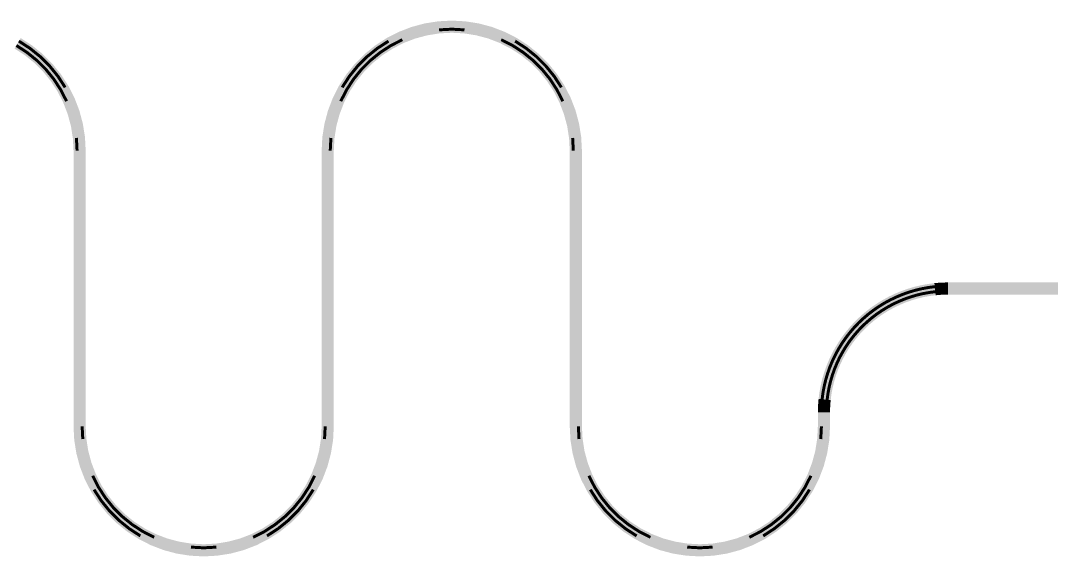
# Model space of a CAD drawing. Extents: x -200 to 7200, y -200 to 2100.
# Drawn here: x 5131.3 to 5380.5, y 885.2 to 1014.8 of the extents above; entities that cross this region are included whole.
import ezdxf

# ---------------------------------------------------------------- set-up
doc = ezdxf.new("R2010")
doc.units = 0
doc.layers.add('GAP', color=1, linetype='continuous')
doc.layers.add('PIN', color=3, linetype='continuous')

# ---------------------------------------------------------------- blocks, each defined once
blk = doc.blocks.new('R2C1BGAP')
for points in [[(5232.24, 1014.65), (5232.24, 1014.65), (5228.99, 1014.14)], [(5232.55, 1011.73), (5232.24, 1014.65), (5229.6, 1011.26), (5228.99, 1014.14)], [(5235.53, 1014.83), (5235.53, 1014.83), (5232.24, 1014.65)], [(5235.53, 1011.89), (5235.53, 1014.83), (5232.55, 1011.73), (5232.24, 1014.65)], [(5238.82, 1014.65), (5238.82, 1014.65), (5235.53, 1014.83)], [(5238.51, 1011.73), (5238.82, 1014.65), (5235.53, 1011.89), (5235.53, 1014.83)], [(5241.46, 1011.26), (5242.07, 1014.14), (5238.51, 1011.73), (5238.82, 1014.65)], [(5242.07, 1014.14), (5242.07, 1014.14), (5238.82, 1014.65)], [(5222.73, 1012.1), (5222.73, 1012.1), (5219.8, 1010.61)], [(5223.93, 1009.42), (5222.73, 1012.1), (5221.27, 1008.06), (5219.8, 1010.61)], [(5225.81, 1013.29), (5225.81, 1013.29), (5222.73, 1012.1)], [(5226.71, 1010.49), (5225.81, 1013.29), (5223.93, 1009.42), (5222.73, 1012.1)], [(5228.99, 1014.14), (5228.99, 1014.14), (5225.81, 1013.29)], [(5229.6, 1011.26), (5228.99, 1014.14), (5226.71, 1010.49), (5225.81, 1013.29)], [(5244.35, 1010.49), (5245.25, 1013.29), (5241.46, 1011.26), (5242.07, 1014.14)], [(5245.25, 1013.29), (5245.25, 1013.29), (5242.07, 1014.14)], [(5247.13, 1009.42), (5248.33, 1012.1), (5244.35, 1010.49), (5245.25, 1013.29)], [(5248.33, 1012.1), (5248.33, 1012.1), (5245.25, 1013.29)], [(5249.8, 1008.06), (5251.27, 1010.61), (5247.13, 1009.42), (5248.33, 1012.1)], [(5251.27, 1010.61), (5251.27, 1010.61), (5248.33, 1012.1)], [(5132.3, 1006.44), (5134.03, 1008.82), (5129.8, 1008.06), (5131.27, 1010.61)], [(5134.03, 1008.82), (5134.03, 1008.82), (5131.27, 1010.61)], [(5219.8, 1010.61), (5219.8, 1010.61), (5217.03, 1008.82)], [(5221.27, 1008.06), (5219.8, 1010.61), (5218.76, 1006.44), (5217.03, 1008.82)], [(5226.71, 1010.49), (5226.71, 1010.49), (5223.93, 1009.42)], [(5229.6, 1011.26), (5229.6, 1011.26), (5226.71, 1010.49)], [(5232.55, 1011.73), (5232.55, 1011.73), (5229.6, 1011.26)], [(5235.53, 1011.89), (5235.53, 1011.89), (5232.55, 1011.73)], [(5238.51, 1011.73), (5238.51, 1011.73), (5235.53, 1011.89)], [(5241.46, 1011.26), (5241.46, 1011.26), (5238.51, 1011.73)], [(5244.35, 1010.49), (5244.35, 1010.49), (5241.46, 1011.26)], [(5247.13, 1009.42), (5247.13, 1009.42), (5244.35, 1010.49)], [(5252.3, 1006.44), (5254.03, 1008.82), (5249.8, 1008.06), (5251.27, 1010.61)], [(5254.03, 1008.82), (5254.03, 1008.82), (5251.27, 1010.61)], [(5132.3, 1006.44), (5132.3, 1006.44), (5129.8, 1008.06)], [(5134.62, 1004.56), (5136.59, 1006.74), (5132.3, 1006.44), (5134.03, 1008.82)], [(5136.59, 1006.74), (5136.59, 1006.74), (5134.03, 1008.82)], [(5217.03, 1008.82), (5217.03, 1008.82), (5214.47, 1006.74)], [(5218.76, 1006.44), (5217.03, 1008.82), (5216.44, 1004.56), (5214.47, 1006.74)], [(5221.27, 1008.06), (5221.27, 1008.06), (5218.76, 1006.44)], [(5223.93, 1009.42), (5223.93, 1009.42), (5221.27, 1008.06)], [(5249.8, 1008.06), (5249.8, 1008.06), (5247.13, 1009.42)], [(5252.3, 1006.44), (5252.3, 1006.44), (5249.8, 1008.06)], [(5254.62, 1004.56), (5256.59, 1006.74), (5252.3, 1006.44), (5254.03, 1008.82)], [(5256.59, 1006.74), (5256.59, 1006.74), (5254.03, 1008.82)], [(5134.62, 1004.56), (5134.62, 1004.56), (5132.3, 1006.44)], [(5136.73, 1002.45), (5138.92, 1004.41), (5134.62, 1004.56), (5136.59, 1006.74)], [(5136.73, 1002.45), (5136.73, 1002.45), (5134.62, 1004.56)], [(5138.92, 1004.41), (5138.92, 1004.41), (5136.59, 1006.74)], [(5214.47, 1006.74), (5214.47, 1006.74), (5212.14, 1004.41)], [(5216.44, 1004.56), (5214.47, 1006.74), (5214.33, 1002.45), (5212.14, 1004.41)], [(5216.44, 1004.56), (5216.44, 1004.56), (5214.33, 1002.45)], [(5218.76, 1006.44), (5218.76, 1006.44), (5216.44, 1004.56)], [(5254.62, 1004.56), (5254.62, 1004.56), (5252.3, 1006.44)], [(5256.73, 1002.45), (5258.92, 1004.41), (5254.62, 1004.56), (5256.59, 1006.74)], [(5256.73, 1002.45), (5256.73, 1002.45), (5254.62, 1004.56)], [(5258.92, 1004.41), (5258.92, 1004.41), (5256.59, 1006.74)], [(5138.61, 1000.12), (5140.99, 1001.85), (5136.73, 1002.45), (5138.92, 1004.41)], [(5138.61, 1000.12), (5138.61, 1000.12), (5136.73, 1002.45)], [(5140.99, 1001.85), (5140.99, 1001.85), (5138.92, 1004.41)], [(5212.14, 1004.41), (5212.14, 1004.41), (5210.07, 1001.85)], [(5214.33, 1002.45), (5212.14, 1004.41), (5212.45, 1000.12), (5210.07, 1001.85)], [(5214.33, 1002.45), (5214.33, 1002.45), (5212.45, 1000.12)], [(5258.61, 1000.12), (5260.99, 1001.85), (5256.73, 1002.45), (5258.92, 1004.41)], [(5258.61, 1000.12), (5258.61, 1000.12), (5256.73, 1002.45)], [(5260.99, 1001.85), (5260.99, 1001.85), (5258.92, 1004.41)], [(5140.24, 997.62), (5142.78, 999.09), (5138.61, 1000.12), (5140.99, 1001.85)], [(5140.24, 997.62), (5140.24, 997.62), (5138.61, 1000.12)], [(5142.78, 999.09), (5142.78, 999.09), (5140.99, 1001.85)], [(5210.07, 1001.85), (5210.07, 1001.85), (5208.28, 999.09)], [(5212.45, 1000.12), (5210.07, 1001.85), (5210.82, 997.62), (5208.28, 999.09)], [(5212.45, 1000.12), (5212.45, 1000.12), (5210.82, 997.62)], [(5260.24, 997.62), (5262.78, 999.09), (5258.61, 1000.12), (5260.99, 1001.85)], [(5260.24, 997.62), (5260.24, 997.62), (5258.61, 1000.12)], [(5262.78, 999.09), (5262.78, 999.09), (5260.99, 1001.85)], [(5141.59, 994.96), (5144.28, 996.16), (5140.24, 997.62), (5142.78, 999.09)], [(5141.59, 994.96), (5141.59, 994.96), (5140.24, 997.62)], [(5144.28, 996.16), (5144.28, 996.16), (5142.78, 999.09)], [(5208.28, 999.09), (5208.28, 999.09), (5206.78, 996.16)], [(5210.82, 997.62), (5208.28, 999.09), (5209.47, 994.96), (5206.78, 996.16)], [(5210.82, 997.62), (5210.82, 997.62), (5209.47, 994.96)], [(5261.59, 994.96), (5264.28, 996.16), (5260.24, 997.62), (5262.78, 999.09)], [(5261.59, 994.96), (5261.59, 994.96), (5260.24, 997.62)], [(5264.28, 996.16), (5264.28, 996.16), (5262.78, 999.09)], [(5142.66, 992.17), (5145.46, 993.08), (5141.59, 994.96), (5144.28, 996.16)], [(5142.66, 992.17), (5142.66, 992.17), (5141.59, 994.96)], [(5145.46, 993.08), (5145.46, 993.08), (5144.28, 996.16)], [(5206.78, 996.16), (5206.78, 996.16), (5205.6, 993.08)], [(5209.47, 994.96), (5206.78, 996.16), (5208.4, 992.17), (5205.6, 993.08)], [(5209.47, 994.96), (5209.47, 994.96), (5208.4, 992.17)], [(5262.66, 992.17), (5265.46, 993.08), (5261.59, 994.96), (5264.28, 996.16)], [(5262.66, 992.17), (5262.66, 992.17), (5261.59, 994.96)], [(5265.46, 993.08), (5265.46, 993.08), (5264.28, 996.16)], [(5143.44, 989.29), (5146.31, 989.9), (5142.66, 992.17), (5145.46, 993.08)], [(5143.44, 989.29), (5143.44, 989.29), (5142.66, 992.17)], [(5146.31, 989.9), (5146.31, 989.9), (5145.46, 993.08)], [(5205.6, 993.08), (5205.6, 993.08), (5204.75, 989.9)], [(5208.4, 992.17), (5205.6, 993.08), (5207.62, 989.29), (5204.75, 989.9)], [(5208.4, 992.17), (5208.4, 992.17), (5207.62, 989.29)], [(5263.44, 989.29), (5266.31, 989.9), (5262.66, 992.17), (5265.46, 993.08)], [(5263.44, 989.29), (5263.44, 989.29), (5262.66, 992.17)], [(5266.31, 989.9), (5266.31, 989.9), (5265.46, 993.08)], [(5143.9, 986.34), (5146.83, 986.64), (5143.44, 989.29), (5146.31, 989.9)], [(5146.83, 986.64), (5146.83, 986.64), (5146.31, 989.9)], [(5204.75, 989.9), (5204.75, 989.9), (5204.23, 986.64)], [(5207.62, 989.29), (5204.75, 989.9), (5207.16, 986.34), (5204.23, 986.64)], [(5263.9, 986.34), (5266.83, 986.64), (5263.44, 989.29), (5266.31, 989.9)], [(5266.83, 986.64), (5266.83, 986.64), (5266.31, 989.9)], [(5143.9, 986.34), (5143.9, 986.34), (5143.44, 989.29)], [(5207.62, 989.29), (5207.62, 989.29), (5207.16, 986.34)], [(5263.9, 986.34), (5263.9, 986.34), (5263.44, 989.29)], [(5144.06, 983.36), (5147, 983.36), (5143.9, 986.34), (5146.83, 986.64)], [(5144.06, 983.36), (5144.06, 983.36), (5143.9, 986.34)], [(5147, 983.36), (5147, 983.36), (5146.83, 986.64)], [(5204.23, 986.64), (5204.23, 986.64), (5204.06, 983.36)], [(5207.16, 986.34), (5204.23, 986.64), (5207, 983.36), (5204.06, 983.36)], [(5207.16, 986.34), (5207.16, 986.34), (5207, 983.36)], [(5264.06, 983.36), (5267, 983.36), (5263.9, 986.34), (5266.83, 986.64)], [(5264.06, 983.36), (5264.06, 983.36), (5263.9, 986.34)], [(5267, 983.36), (5267, 983.36), (5266.83, 986.64)], [(5147, 916.64), (5147, 983.36), (5144.06, 916.64), (5144.06, 983.36)], [(5204.06, 983.36), (5204.06, 916.64), (5207, 983.36), (5207, 916.64)], [(5267, 916.64), (5267, 983.36), (5264.06, 916.64), (5264.06, 983.36)], [(5345.81, 949.93), (5345.81, 949.93), (5344.25, 949.38)], [(5346.71, 947.13), (5345.81, 949.93), (5345.31, 946.64), (5344.25, 949.38)], [(5347.38, 950.4), (5347.38, 950.4), (5345.81, 949.93)], [(5348.15, 947.56), (5347.38, 950.4), (5346.71, 947.13), (5345.81, 949.93)], [(5348.99, 950.78), (5348.99, 950.78), (5347.38, 950.4)], [(5349.6, 947.91), (5348.99, 950.78), (5348.15, 947.56), (5347.38, 950.4)], [(5350.61, 951.08), (5350.61, 951.08), (5348.99, 950.78)], [(5351.07, 948.18), (5350.61, 951.08), (5349.6, 947.91), (5348.99, 950.78)], [(5352.24, 951.3), (5352.24, 951.3), (5350.61, 951.08)], [(5352.55, 948.37), (5352.24, 951.3), (5351.07, 948.18), (5350.61, 951.08)], [(5353.88, 951.43), (5353.88, 951.43), (5352.24, 951.3)], [(5354.04, 948.49), (5353.88, 951.43), (5352.55, 948.37), (5352.24, 951.3)], [(5355.53, 951.47), (5355.53, 951.47), (5353.88, 951.43)], [(5355.53, 948.53), (5355.53, 951.47), (5354.04, 948.49), (5353.88, 951.43)], [(5405.53, 951.47), (5355.53, 951.47), (5405.53, 948.53), (5355.53, 948.53)], [(5339.8, 947.25), (5339.8, 947.25), (5338.39, 946.39)], [(5341.27, 944.71), (5339.8, 947.25), (5339.99, 943.93), (5338.39, 946.39)], [(5341.24, 948.04), (5341.24, 948.04), (5339.8, 947.25)], [(5342.58, 945.42), (5341.24, 948.04), (5341.27, 944.71), (5339.8, 947.25)], [(5342.73, 948.75), (5342.73, 948.75), (5341.24, 948.04)], [(5343.93, 946.06), (5342.73, 948.75), (5342.58, 945.42), (5341.24, 948.04)], [(5344.25, 949.38), (5344.25, 949.38), (5342.73, 948.75)], [(5345.31, 946.64), (5344.25, 949.38), (5343.93, 946.06), (5342.73, 948.75)], [(5348.15, 947.56), (5348.15, 947.56), (5346.71, 947.13)], [(5349.6, 947.91), (5349.6, 947.91), (5348.15, 947.56)], [(5351.07, 948.18), (5351.07, 948.18), (5349.6, 947.91)], [(5352.55, 948.37), (5352.55, 948.37), (5351.07, 948.18)], [(5354.04, 948.49), (5354.04, 948.49), (5352.55, 948.37)], [(5355.53, 948.53), (5355.53, 948.53), (5354.04, 948.49)], [(5337.03, 945.46), (5337.03, 945.46), (5335.73, 944.46)], [(5338.76, 943.08), (5337.03, 945.46), (5337.58, 942.17), (5335.73, 944.46)], [(5338.39, 946.39), (5338.39, 946.39), (5337.03, 945.46)], [(5339.99, 943.93), (5338.39, 946.39), (5338.76, 943.08), (5337.03, 945.46)], [(5342.58, 945.42), (5342.58, 945.42), (5341.27, 944.71)], [(5343.93, 946.06), (5343.93, 946.06), (5342.58, 945.42)], [(5345.31, 946.64), (5345.31, 946.64), (5343.93, 946.06)], [(5346.71, 947.13), (5346.71, 947.13), (5345.31, 946.64)], [(5333.28, 942.25), (5333.28, 942.25), (5332.14, 941.06)], [(5335.36, 940.17), (5333.28, 942.25), (5334.33, 939.09), (5332.14, 941.06)], [(5334.47, 943.39), (5334.47, 943.39), (5333.28, 942.25)], [(5336.44, 941.2), (5334.47, 943.39), (5335.36, 940.17), (5333.28, 942.25)], [(5335.73, 944.46), (5335.73, 944.46), (5334.47, 943.39)], [(5337.58, 942.17), (5335.73, 944.46), (5336.44, 941.2), (5334.47, 943.39)], [(5338.76, 943.08), (5338.76, 943.08), (5337.58, 942.17)], [(5339.99, 943.93), (5339.99, 943.93), (5338.76, 943.08)], [(5341.27, 944.71), (5341.27, 944.71), (5339.99, 943.93)], [(5331.07, 939.8), (5331.07, 939.8), (5330.07, 938.5)], [(5333.36, 937.95), (5331.07, 939.8), (5332.45, 936.77), (5330.07, 938.5)], [(5332.14, 941.06), (5332.14, 941.06), (5331.07, 939.8)], [(5334.33, 939.09), (5332.14, 941.06), (5333.36, 937.95), (5331.07, 939.8)], [(5335.36, 940.17), (5335.36, 940.17), (5334.33, 939.09)], [(5336.44, 941.2), (5336.44, 941.2), (5335.36, 940.17)], [(5337.58, 942.17), (5337.58, 942.17), (5336.44, 941.2)], [(5330.07, 938.5), (5330.07, 938.5), (5329.14, 937.14)], [(5332.45, 936.77), (5330.07, 938.5), (5331.6, 935.54), (5329.14, 937.14)], [(5333.36, 937.95), (5333.36, 937.95), (5332.45, 936.77)], [(5334.33, 939.09), (5334.33, 939.09), (5333.36, 937.95)], [(5328.28, 935.74), (5328.28, 935.74), (5327.49, 934.29)], [(5330.82, 934.26), (5328.28, 935.74), (5330.11, 932.95), (5327.49, 934.29)], [(5329.14, 937.14), (5329.14, 937.14), (5328.28, 935.74)], [(5331.6, 935.54), (5329.14, 937.14), (5330.82, 934.26), (5328.28, 935.74)], [(5331.6, 935.54), (5331.6, 935.54), (5330.82, 934.26)], [(5332.45, 936.77), (5332.45, 936.77), (5331.6, 935.54)], [(5326.78, 932.8), (5326.78, 932.8), (5326.15, 931.28)], [(5329.47, 931.6), (5326.78, 932.8), (5328.89, 930.22), (5326.15, 931.28)], [(5327.49, 934.29), (5327.49, 934.29), (5326.78, 932.8)], [(5330.11, 932.95), (5327.49, 934.29), (5329.47, 931.6), (5326.78, 932.8)], [(5330.11, 932.95), (5330.11, 932.95), (5329.47, 931.6)], [(5330.82, 934.26), (5330.82, 934.26), (5330.11, 932.95)], [(5326.15, 931.28), (5326.15, 931.28), (5325.6, 929.72)], [(5328.89, 930.22), (5326.15, 931.28), (5328.4, 928.82), (5325.6, 929.72)], [(5328.89, 930.22), (5328.89, 930.22), (5328.4, 928.82)], [(5329.47, 931.6), (5329.47, 931.6), (5328.89, 930.22)], [(5325.13, 928.15), (5325.13, 928.15), (5324.75, 926.54)], [(5327.97, 927.38), (5325.13, 928.15), (5327.62, 925.93), (5324.75, 926.54)], [(5325.6, 929.72), (5325.6, 929.72), (5325.13, 928.15)], [(5328.4, 928.82), (5325.6, 929.72), (5327.97, 927.38), (5325.13, 928.15)], [(5327.97, 927.38), (5327.97, 927.38), (5327.62, 925.93)], [(5328.4, 928.82), (5328.4, 928.82), (5327.97, 927.38)], [(5324.45, 924.92), (5324.45, 924.92), (5324.23, 923.29)], [(5327.35, 924.46), (5324.45, 924.92), (5327.16, 922.98), (5324.23, 923.29)], [(5324.75, 926.54), (5324.75, 926.54), (5324.45, 924.92)], [(5327.62, 925.93), (5324.75, 926.54), (5327.35, 924.46), (5324.45, 924.92)], [(5327.62, 925.93), (5327.62, 925.93), (5327.35, 924.46)], [(5324.23, 923.29), (5324.23, 923.29), (5324.1, 921.65)], [(5327.16, 922.98), (5324.23, 923.29), (5327.04, 921.49), (5324.1, 921.65)], [(5327.16, 922.98), (5327.16, 922.98), (5327.04, 921.49)], [(5327.35, 924.46), (5327.35, 924.46), (5327.16, 922.98)], [(5324.1, 921.65), (5324.1, 921.65), (5324.06, 920)], [(5327.04, 921.49), (5324.1, 921.65), (5327, 920), (5324.06, 920)], [(5324.06, 920), (5324.06, 916.64), (5327, 920), (5327, 916.64)], [(5327.04, 921.49), (5327.04, 921.49), (5327, 920)], [(5144.23, 913.36), (5144.23, 913.36), (5144.06, 916.64)], [(5147.16, 913.66), (5144.23, 913.36), (5147, 916.64), (5144.06, 916.64)], [(5147.16, 913.66), (5147.16, 913.66), (5147, 916.64)], [(5204.06, 916.64), (5204.06, 916.64), (5203.9, 913.66)], [(5204.06, 916.64), (5207, 916.64), (5203.9, 913.66), (5206.83, 913.36)], [(5207, 916.64), (5207, 916.64), (5206.83, 913.36)], [(5264.23, 913.36), (5264.23, 913.36), (5264.06, 916.64)], [(5267.16, 913.66), (5264.23, 913.36), (5267, 916.64), (5264.06, 916.64)], [(5267.16, 913.66), (5267.16, 913.66), (5267, 916.64)], [(5324.06, 916.64), (5324.06, 916.64), (5323.9, 913.66)], [(5324.06, 916.64), (5327, 916.64), (5323.9, 913.66), (5326.83, 913.36)], [(5327, 916.64), (5327, 916.64), (5326.83, 913.36)], [(5147.62, 910.71), (5144.75, 910.1), (5147.16, 913.66), (5144.23, 913.36)], [(5144.75, 910.1), (5144.75, 910.1), (5144.23, 913.36)], [(5147.62, 910.71), (5147.62, 910.71), (5147.16, 913.66)], [(5203.9, 913.66), (5203.9, 913.66), (5203.44, 910.71)], [(5203.9, 913.66), (5206.83, 913.36), (5203.44, 910.71), (5206.31, 910.1)], [(5206.83, 913.36), (5206.83, 913.36), (5206.31, 910.1)], [(5267.62, 910.71), (5264.75, 910.1), (5267.16, 913.66), (5264.23, 913.36)], [(5264.75, 910.1), (5264.75, 910.1), (5264.23, 913.36)], [(5267.62, 910.71), (5267.62, 910.71), (5267.16, 913.66)], [(5323.9, 913.66), (5323.9, 913.66), (5323.44, 910.71)], [(5323.9, 913.66), (5326.83, 913.36), (5323.44, 910.71), (5326.31, 910.1)], [(5326.83, 913.36), (5326.83, 913.36), (5326.31, 910.1)], [(5148.4, 907.83), (5145.6, 906.92), (5147.62, 910.71), (5144.75, 910.1)], [(5145.6, 906.92), (5145.6, 906.92), (5144.75, 910.1)], [(5148.4, 907.83), (5148.4, 907.83), (5147.62, 910.71)], [(5203.44, 910.71), (5203.44, 910.71), (5202.66, 907.83)], [(5203.44, 910.71), (5206.31, 910.1), (5202.66, 907.83), (5205.46, 906.92)], [(5206.31, 910.1), (5206.31, 910.1), (5205.46, 906.92)], [(5268.4, 907.83), (5265.6, 906.92), (5267.62, 910.71), (5264.75, 910.1)], [(5265.6, 906.92), (5265.6, 906.92), (5264.75, 910.1)], [(5268.4, 907.83), (5268.4, 907.83), (5267.62, 910.71)], [(5323.44, 910.71), (5323.44, 910.71), (5322.66, 907.83)], [(5323.44, 910.71), (5326.31, 910.1), (5322.66, 907.83), (5325.46, 906.92)], [(5326.31, 910.1), (5326.31, 910.1), (5325.46, 906.92)], [(5149.47, 905.04), (5146.78, 903.84), (5148.4, 907.83), (5145.6, 906.92)], [(5149.47, 905.04), (5149.47, 905.04), (5148.4, 907.83)], [(5202.66, 907.83), (5202.66, 907.83), (5201.59, 905.04)], [(5202.66, 907.83), (5205.46, 906.92), (5201.59, 905.04), (5204.28, 903.84)], [(5269.47, 905.04), (5266.78, 903.84), (5268.4, 907.83), (5265.6, 906.92)], [(5269.47, 905.04), (5269.47, 905.04), (5268.4, 907.83)], [(5322.66, 907.83), (5322.66, 907.83), (5321.59, 905.04)], [(5322.66, 907.83), (5325.46, 906.92), (5321.59, 905.04), (5324.28, 903.84)], [(5146.78, 903.84), (5146.78, 903.84), (5145.6, 906.92)], [(5150.82, 902.38), (5148.28, 900.91), (5149.47, 905.04), (5146.78, 903.84)], [(5150.82, 902.38), (5150.82, 902.38), (5149.47, 905.04)], [(5201.59, 905.04), (5201.59, 905.04), (5200.24, 902.38)], [(5201.59, 905.04), (5204.28, 903.84), (5200.24, 902.38), (5202.78, 900.91)], [(5205.46, 906.92), (5205.46, 906.92), (5204.28, 903.84)], [(5266.78, 903.84), (5266.78, 903.84), (5265.6, 906.92)], [(5270.82, 902.38), (5268.28, 900.91), (5269.47, 905.04), (5266.78, 903.84)], [(5270.82, 902.38), (5270.82, 902.38), (5269.47, 905.04)], [(5321.59, 905.04), (5321.59, 905.04), (5320.24, 902.38)], [(5321.59, 905.04), (5324.28, 903.84), (5320.24, 902.38), (5322.78, 900.91)], [(5325.46, 906.92), (5325.46, 906.92), (5324.28, 903.84)], [(5148.28, 900.91), (5148.28, 900.91), (5146.78, 903.84)], [(5152.45, 899.88), (5150.07, 898.15), (5150.82, 902.38), (5148.28, 900.91)], [(5152.45, 899.88), (5152.45, 899.88), (5150.82, 902.38)], [(5200.24, 902.38), (5200.24, 902.38), (5198.61, 899.88)], [(5200.24, 902.38), (5202.78, 900.91), (5198.61, 899.88), (5200.99, 898.15)], [(5204.28, 903.84), (5204.28, 903.84), (5202.78, 900.91)], [(5268.28, 900.91), (5268.28, 900.91), (5266.78, 903.84)], [(5272.45, 899.88), (5270.07, 898.15), (5270.82, 902.38), (5268.28, 900.91)], [(5272.45, 899.88), (5272.45, 899.88), (5270.82, 902.38)], [(5320.24, 902.38), (5320.24, 902.38), (5318.61, 899.88)], [(5320.24, 902.38), (5322.78, 900.91), (5318.61, 899.88), (5320.99, 898.15)], [(5324.28, 903.84), (5324.28, 903.84), (5322.78, 900.91)], [(5150.07, 898.15), (5150.07, 898.15), (5148.28, 900.91)], [(5154.33, 897.55), (5152.14, 895.59), (5152.45, 899.88), (5150.07, 898.15)], [(5154.33, 897.55), (5154.33, 897.55), (5152.45, 899.88)], [(5198.61, 899.88), (5198.61, 899.88), (5196.73, 897.55)], [(5198.61, 899.88), (5200.99, 898.15), (5196.73, 897.55), (5198.92, 895.59)], [(5202.78, 900.91), (5202.78, 900.91), (5200.99, 898.15)], [(5270.07, 898.15), (5270.07, 898.15), (5268.28, 900.91)], [(5274.33, 897.55), (5272.14, 895.59), (5272.45, 899.88), (5270.07, 898.15)], [(5274.33, 897.55), (5274.33, 897.55), (5272.45, 899.88)], [(5318.61, 899.88), (5318.61, 899.88), (5316.73, 897.55)], [(5318.61, 899.88), (5320.99, 898.15), (5316.73, 897.55), (5318.92, 895.59)], [(5322.78, 900.91), (5322.78, 900.91), (5320.99, 898.15)], [(5152.14, 895.59), (5152.14, 895.59), (5150.07, 898.15)], [(5156.44, 895.44), (5154.47, 893.26), (5154.33, 897.55), (5152.14, 895.59)], [(5156.44, 895.44), (5156.44, 895.44), (5154.33, 897.55)], [(5196.73, 897.55), (5196.73, 897.55), (5194.62, 895.44)], [(5196.73, 897.55), (5198.92, 895.59), (5194.62, 895.44), (5196.59, 893.26)], [(5200.99, 898.15), (5200.99, 898.15), (5198.92, 895.59)], [(5272.14, 895.59), (5272.14, 895.59), (5270.07, 898.15)], [(5276.44, 895.44), (5274.47, 893.26), (5274.33, 897.55), (5272.14, 895.59)], [(5276.44, 895.44), (5276.44, 895.44), (5274.33, 897.55)], [(5316.73, 897.55), (5316.73, 897.55), (5314.62, 895.44)], [(5316.73, 897.55), (5318.92, 895.59), (5314.62, 895.44), (5316.59, 893.26)], [(5320.99, 898.15), (5320.99, 898.15), (5318.92, 895.59)], [(5154.47, 893.26), (5154.47, 893.26), (5152.14, 895.59)], [(5158.76, 893.56), (5157.03, 891.18), (5156.44, 895.44), (5154.47, 893.26)], [(5158.76, 893.56), (5158.76, 893.56), (5156.44, 895.44)], [(5194.62, 895.44), (5194.62, 895.44), (5192.3, 893.56)], [(5194.62, 895.44), (5196.59, 893.26), (5192.3, 893.56), (5194.03, 891.18)], [(5198.92, 895.59), (5198.92, 895.59), (5196.59, 893.26)], [(5274.47, 893.26), (5274.47, 893.26), (5272.14, 895.59)], [(5278.76, 893.56), (5277.03, 891.18), (5276.44, 895.44), (5274.47, 893.26)], [(5278.76, 893.56), (5278.76, 893.56), (5276.44, 895.44)], [(5314.62, 895.44), (5314.62, 895.44), (5312.3, 893.56)], [(5314.62, 895.44), (5316.59, 893.26), (5312.3, 893.56), (5314.03, 891.18)], [(5318.92, 895.59), (5318.92, 895.59), (5316.59, 893.26)], [(5157.03, 891.18), (5157.03, 891.18), (5154.47, 893.26)], [(5161.27, 891.94), (5159.8, 889.39), (5158.76, 893.56), (5157.03, 891.18)], [(5161.27, 891.94), (5161.27, 891.94), (5158.76, 893.56)], [(5192.3, 893.56), (5192.3, 893.56), (5189.8, 891.94)], [(5192.3, 893.56), (5194.03, 891.18), (5189.8, 891.94), (5191.27, 889.39)], [(5196.59, 893.26), (5196.59, 893.26), (5194.03, 891.18)], [(5277.03, 891.18), (5277.03, 891.18), (5274.47, 893.26)], [(5281.27, 891.94), (5279.8, 889.39), (5278.76, 893.56), (5277.03, 891.18)], [(5281.27, 891.94), (5281.27, 891.94), (5278.76, 893.56)], [(5312.3, 893.56), (5312.3, 893.56), (5309.8, 891.94)], [(5312.3, 893.56), (5314.03, 891.18), (5309.8, 891.94), (5311.27, 889.39)], [(5316.59, 893.26), (5316.59, 893.26), (5314.03, 891.18)], [(5159.8, 889.39), (5159.8, 889.39), (5157.03, 891.18)], [(5163.93, 890.58), (5162.73, 887.9), (5161.27, 891.94), (5159.8, 889.39)], [(5163.93, 890.58), (5163.93, 890.58), (5161.27, 891.94)], [(5166.71, 889.51), (5165.81, 886.71), (5163.93, 890.58), (5162.73, 887.9)], [(5166.71, 889.51), (5166.71, 889.51), (5163.93, 890.58)], [(5187.13, 890.58), (5187.13, 890.58), (5184.35, 889.51)], [(5187.13, 890.58), (5188.33, 887.9), (5184.35, 889.51), (5185.25, 886.71)], [(5189.8, 891.94), (5189.8, 891.94), (5187.13, 890.58)], [(5189.8, 891.94), (5191.27, 889.39), (5187.13, 890.58), (5188.33, 887.9)], [(5194.03, 891.18), (5194.03, 891.18), (5191.27, 889.39)], [(5279.8, 889.39), (5279.8, 889.39), (5277.03, 891.18)], [(5283.93, 890.58), (5282.73, 887.9), (5281.27, 891.94), (5279.8, 889.39)], [(5283.93, 890.58), (5283.93, 890.58), (5281.27, 891.94)], [(5286.71, 889.51), (5285.81, 886.71), (5283.93, 890.58), (5282.73, 887.9)], [(5286.71, 889.51), (5286.71, 889.51), (5283.93, 890.58)], [(5307.13, 890.58), (5307.13, 890.58), (5304.35, 889.51)], [(5307.13, 890.58), (5308.33, 887.9), (5304.35, 889.51), (5305.25, 886.71)], [(5309.8, 891.94), (5309.8, 891.94), (5307.13, 890.58)], [(5309.8, 891.94), (5311.27, 889.39), (5307.13, 890.58), (5308.33, 887.9)], [(5314.03, 891.18), (5314.03, 891.18), (5311.27, 889.39)], [(5162.73, 887.9), (5162.73, 887.9), (5159.8, 889.39)], [(5165.81, 886.71), (5165.81, 886.71), (5162.73, 887.9)], [(5169.6, 888.74), (5168.99, 885.86), (5166.71, 889.51), (5165.81, 886.71)], [(5169.6, 888.74), (5169.6, 888.74), (5166.71, 889.51)], [(5172.55, 888.27), (5172.24, 885.35), (5169.6, 888.74), (5168.99, 885.86)], [(5172.55, 888.27), (5172.55, 888.27), (5169.6, 888.74)], [(5175.53, 888.11), (5175.53, 885.17), (5172.55, 888.27), (5172.24, 885.35)], [(5175.53, 888.11), (5175.53, 888.11), (5172.55, 888.27)], [(5178.51, 888.27), (5178.51, 888.27), (5175.53, 888.11)], [(5178.51, 888.27), (5178.82, 885.35), (5175.53, 888.11), (5175.53, 885.17)], [(5181.46, 888.74), (5181.46, 888.74), (5178.51, 888.27)], [(5181.46, 888.74), (5182.07, 885.86), (5178.51, 888.27), (5178.82, 885.35)], [(5184.35, 889.51), (5184.35, 889.51), (5181.46, 888.74)], [(5184.35, 889.51), (5185.25, 886.71), (5181.46, 888.74), (5182.07, 885.86)], [(5188.33, 887.9), (5188.33, 887.9), (5185.25, 886.71)], [(5191.27, 889.39), (5191.27, 889.39), (5188.33, 887.9)], [(5282.73, 887.9), (5282.73, 887.9), (5279.8, 889.39)], [(5285.81, 886.71), (5285.81, 886.71), (5282.73, 887.9)], [(5289.6, 888.74), (5288.99, 885.86), (5286.71, 889.51), (5285.81, 886.71)], [(5289.6, 888.74), (5289.6, 888.74), (5286.71, 889.51)], [(5292.55, 888.27), (5292.24, 885.35), (5289.6, 888.74), (5288.99, 885.86)], [(5292.55, 888.27), (5292.55, 888.27), (5289.6, 888.74)], [(5295.53, 888.11), (5295.53, 885.17), (5292.55, 888.27), (5292.24, 885.35)], [(5295.53, 888.11), (5295.53, 888.11), (5292.55, 888.27)], [(5298.51, 888.27), (5298.51, 888.27), (5295.53, 888.11)], [(5298.51, 888.27), (5298.82, 885.35), (5295.53, 888.11), (5295.53, 885.17)], [(5301.46, 888.74), (5301.46, 888.74), (5298.51, 888.27)], [(5301.46, 888.74), (5302.07, 885.86), (5298.51, 888.27), (5298.82, 885.35)], [(5304.35, 889.51), (5304.35, 889.51), (5301.46, 888.74)], [(5304.35, 889.51), (5305.25, 886.71), (5301.46, 888.74), (5302.07, 885.86)], [(5308.33, 887.9), (5308.33, 887.9), (5305.25, 886.71)], [(5311.27, 889.39), (5311.27, 889.39), (5308.33, 887.9)], [(5168.99, 885.86), (5168.99, 885.86), (5165.81, 886.71)], [(5172.24, 885.35), (5172.24, 885.35), (5168.99, 885.86)], [(5175.53, 885.17), (5175.53, 885.17), (5172.24, 885.35)], [(5178.82, 885.35), (5178.82, 885.35), (5175.53, 885.17)], [(5182.07, 885.86), (5182.07, 885.86), (5178.82, 885.35)], [(5185.25, 886.71), (5185.25, 886.71), (5182.07, 885.86)], [(5288.99, 885.86), (5288.99, 885.86), (5285.81, 886.71)], [(5292.24, 885.35), (5292.24, 885.35), (5288.99, 885.86)], [(5295.53, 885.17), (5295.53, 885.17), (5292.24, 885.35)], [(5298.82, 885.35), (5298.82, 885.35), (5295.53, 885.17)], [(5302.07, 885.86), (5302.07, 885.86), (5298.82, 885.35)], [(5305.25, 886.71), (5305.25, 886.71), (5302.07, 885.86)]]:
    blk.add_solid(points)
blk = doc.blocks.new('R2C1BPIN')
for points in [[(5226.18, 1012.12), (5225.96, 1012.81), (5223.23, 1010.99), (5222.93, 1011.65)], [(5229.24, 1012.94), (5229.09, 1013.65), (5226.18, 1012.12), (5225.96, 1012.81)], [(5229.49, 1011.75), (5229.34, 1012.46), (5226.56, 1010.96), (5226.34, 1011.65)], [(5232.37, 1013.44), (5232.29, 1014.16), (5229.24, 1012.94), (5229.09, 1013.65)], [(5232.5, 1012.23), (5232.42, 1012.94), (5229.49, 1011.75), (5229.34, 1012.46)], [(5235.53, 1013.61), (5235.53, 1014.33), (5232.37, 1013.44), (5232.29, 1014.16)], [(5235.53, 1012.39), (5235.53, 1013.11), (5232.5, 1012.23), (5232.42, 1012.94)], [(5238.69, 1013.44), (5238.77, 1014.16), (5235.53, 1013.61), (5235.53, 1014.33)], [(5238.56, 1012.23), (5238.64, 1012.94), (5235.53, 1012.39), (5235.53, 1013.11)], [(5241.57, 1011.75), (5241.72, 1012.46), (5238.56, 1012.23), (5238.64, 1012.94)], [(5241.82, 1012.94), (5241.97, 1013.65), (5238.69, 1013.44), (5238.77, 1014.16)], [(5244.5, 1010.96), (5244.72, 1011.65), (5241.57, 1011.75), (5241.72, 1012.46)], [(5244.88, 1012.12), (5245.1, 1012.81), (5241.82, 1012.94), (5241.97, 1013.65)], [(5247.83, 1010.99), (5248.13, 1011.65), (5244.88, 1012.12), (5245.1, 1012.81)], [(5133.31, 1007.83), (5133.73, 1008.41), (5130.66, 1009.55), (5131.02, 1010.18)], [(5220.41, 1009.55), (5220.05, 1010.18), (5217.75, 1007.83), (5217.33, 1008.41)], [(5223.23, 1010.99), (5222.93, 1011.65), (5220.41, 1009.55), (5220.05, 1010.18)], [(5223.72, 1009.88), (5223.43, 1010.53), (5221.02, 1008.5), (5220.66, 1009.12)], [(5226.56, 1010.96), (5226.34, 1011.65), (5223.72, 1009.88), (5223.43, 1010.53)], [(5247.34, 1009.88), (5247.63, 1010.53), (5244.5, 1010.96), (5244.72, 1011.65)], [(5250.05, 1008.5), (5250.41, 1009.12), (5247.34, 1009.88), (5247.63, 1010.53)], [(5250.66, 1009.55), (5251.02, 1010.18), (5247.83, 1010.99), (5248.13, 1011.65)], [(5253.31, 1007.83), (5253.73, 1008.41), (5250.66, 1009.55), (5251.02, 1010.18)], [(5132.59, 1006.84), (5133.02, 1007.42), (5130.05, 1008.5), (5130.41, 1009.12)], [(5134.95, 1004.93), (5135.44, 1005.46), (5132.59, 1006.84), (5133.02, 1007.42)], [(5135.77, 1005.84), (5136.25, 1006.37), (5133.31, 1007.83), (5133.73, 1008.41)], [(5217.75, 1007.83), (5217.33, 1008.41), (5215.29, 1005.84), (5214.81, 1006.37)], [(5218.47, 1006.84), (5218.04, 1007.42), (5216.11, 1004.93), (5215.62, 1005.46)], [(5221.02, 1008.5), (5220.66, 1009.12), (5218.47, 1006.84), (5218.04, 1007.42)], [(5252.59, 1006.84), (5253.02, 1007.42), (5250.05, 1008.5), (5250.41, 1009.12)], [(5254.95, 1004.93), (5255.44, 1005.46), (5252.59, 1006.84), (5253.02, 1007.42)], [(5255.77, 1005.84), (5256.25, 1006.37), (5253.31, 1007.83), (5253.73, 1008.41)], [(5137.1, 1002.78), (5137.64, 1003.26), (5134.95, 1004.93), (5135.44, 1005.46)], [(5138.01, 1003.6), (5138.55, 1004.08), (5135.77, 1005.84), (5136.25, 1006.37)], [(5215.29, 1005.84), (5214.81, 1006.37), (5213.05, 1003.6), (5212.51, 1004.08)], [(5216.11, 1004.93), (5215.62, 1005.46), (5213.96, 1002.78), (5213.42, 1003.26)], [(5257.1, 1002.78), (5257.64, 1003.26), (5254.95, 1004.93), (5255.44, 1005.46)], [(5258.01, 1003.6), (5258.55, 1004.08), (5255.77, 1005.84), (5256.25, 1006.37)], [(5139.02, 1000.42), (5139.6, 1000.84), (5137.1, 1002.78), (5137.64, 1003.26)], [(5140, 1001.14), (5140.59, 1001.56), (5138.01, 1003.6), (5138.55, 1004.08)], [(5213.05, 1003.6), (5212.51, 1004.08), (5211.06, 1001.14), (5210.47, 1001.56)], [(5213.96, 1002.78), (5213.42, 1003.26), (5212.04, 1000.42), (5211.46, 1000.84)], [(5259.02, 1000.42), (5259.6, 1000.84), (5257.1, 1002.78), (5257.64, 1003.26)], [(5260, 1001.14), (5260.59, 1001.56), (5258.01, 1003.6), (5258.55, 1004.08)], [(5140.67, 997.87), (5141.29, 998.23), (5139.02, 1000.42), (5139.6, 1000.84)], [(5141.73, 998.48), (5142.35, 998.84), (5140, 1001.14), (5140.59, 1001.56)], [(5211.06, 1001.14), (5210.47, 1001.56), (5209.33, 998.48), (5208.71, 998.84)], [(5212.04, 1000.42), (5211.46, 1000.84), (5210.39, 997.87), (5209.77, 998.23)], [(5260.67, 997.87), (5261.29, 998.23), (5259.02, 1000.42), (5259.6, 1000.84)], [(5261.73, 998.48), (5262.35, 998.84), (5260, 1001.14), (5260.59, 1001.56)], [(5142.05, 995.16), (5142.71, 995.46), (5140.67, 997.87), (5141.29, 998.23)], [(5143.16, 995.66), (5143.82, 995.95), (5141.73, 998.48), (5142.35, 998.84)], [(5209.33, 998.48), (5208.71, 998.84), (5207.9, 995.66), (5207.24, 995.95)], [(5210.39, 997.87), (5209.77, 998.23), (5209.01, 995.16), (5208.35, 995.46)], [(5262.05, 995.16), (5262.71, 995.46), (5260.67, 997.87), (5261.29, 998.23)], [(5263.16, 995.66), (5263.82, 995.95), (5261.73, 998.48), (5262.35, 998.84)], [(5143.14, 992.33), (5143.82, 992.55), (5142.05, 995.16), (5142.71, 995.46)], [(5144.3, 992.7), (5144.98, 992.93), (5143.16, 995.66), (5143.82, 995.95)], [(5207.9, 995.66), (5207.24, 995.95), (5206.76, 992.7), (5206.08, 992.93)], [(5209.01, 995.16), (5208.35, 995.46), (5207.92, 992.33), (5207.24, 992.55)], [(5263.14, 992.33), (5263.82, 992.55), (5262.05, 995.16), (5262.71, 995.46)], [(5264.3, 992.7), (5264.98, 992.93), (5263.16, 995.66), (5263.82, 995.95)], [(5143.93, 989.39), (5144.63, 989.54), (5143.14, 992.33), (5143.82, 992.55)], [(5145.12, 989.64), (5145.82, 989.79), (5144.3, 992.7), (5144.98, 992.93)], [(5206.76, 992.7), (5206.08, 992.93), (5205.94, 989.64), (5205.24, 989.79)], [(5207.92, 992.33), (5207.24, 992.55), (5207.13, 989.39), (5206.43, 989.54)], [(5263.93, 989.39), (5264.63, 989.54), (5263.14, 992.33), (5263.82, 992.55)], [(5265.12, 989.64), (5265.82, 989.79), (5264.3, 992.7), (5264.98, 992.93)], [(5145.61, 986.52), (5146.33, 986.59), (5145.12, 989.64), (5145.82, 989.79)], [(5205.94, 989.64), (5205.24, 989.79), (5205.45, 986.52), (5204.73, 986.59)], [(5265.61, 986.52), (5266.33, 986.59), (5265.12, 989.64), (5265.82, 989.79)], [(5144.4, 986.39), (5145.12, 986.47), (5143.93, 989.39), (5144.63, 989.54)], [(5207.13, 989.39), (5206.43, 989.54), (5206.66, 986.39), (5205.94, 986.47)], [(5264.4, 986.39), (5265.12, 986.47), (5263.93, 989.39), (5264.63, 989.54)], [(5144.56, 983.36), (5145.28, 983.36), (5144.4, 986.39), (5145.12, 986.47)], [(5145.78, 983.36), (5146.5, 983.36), (5145.61, 986.52), (5146.33, 986.59)], [(5205.45, 986.52), (5204.73, 986.59), (5205.28, 983.36), (5204.56, 983.36)], [(5206.66, 986.39), (5205.94, 986.47), (5206.5, 983.36), (5205.78, 983.36)], [(5264.56, 983.36), (5265.28, 983.36), (5264.4, 986.39), (5265.12, 986.47)], [(5265.78, 983.36), (5266.5, 983.36), (5265.61, 986.52), (5266.33, 986.59)], [(5145.28, 916.64), (5145.28, 983.36), (5144.56, 916.64), (5144.56, 983.36)], [(5145.78, 916.64), (5145.78, 983.36), (5146.5, 916.64), (5146.5, 983.36)], [(5205.28, 983.36), (5205.28, 916.64), (5204.56, 983.36), (5204.56, 916.64)], [(5205.78, 983.36), (5205.78, 916.64), (5206.5, 983.36), (5206.5, 916.64)], [(5265.28, 916.64), (5265.28, 983.36), (5264.56, 916.64), (5264.56, 983.36)], [(5265.78, 916.64), (5265.78, 983.36), (5266.5, 916.64), (5266.5, 983.36)], [(5347.7, 949.22), (5347.51, 949.91), (5346.18, 948.77), (5345.96, 949.45)], [(5349.24, 949.59), (5349.09, 950.29), (5347.7, 949.22), (5347.51, 949.91)], [(5350.8, 949.88), (5350.69, 950.59), (5349.24, 949.59), (5349.09, 950.29)], [(5352.37, 950.08), (5352.29, 950.8), (5350.8, 949.88), (5350.69, 950.59)], [(5353.95, 950.21), (5353.91, 950.93), (5352.37, 950.08), (5352.29, 950.8)], [(5354.01, 948.99), (5353.97, 949.71), (5352.5, 948.87), (5352.42, 949.59)], [(5355.53, 950.25), (5355.53, 950.97), (5353.95, 950.21), (5353.91, 950.93)], [(5355.53, 949.03), (5355.53, 949.75), (5354.01, 948.99), (5353.97, 949.71)], [(5405.53, 950.25), (5355.53, 950.25), (5405.53, 950.97), (5355.53, 950.97)], [(5405.53, 949.75), (5355.53, 949.75), (5405.53, 949.03), (5355.53, 949.03)], [(5341.8, 946.95), (5341.47, 947.59), (5340.41, 946.2), (5340.05, 946.82)], [(5343.23, 947.63), (5342.93, 948.29), (5341.8, 946.95), (5341.47, 947.59)], [(5344.69, 948.24), (5344.43, 948.91), (5343.23, 947.63), (5342.93, 948.29)], [(5345.13, 947.1), (5344.87, 947.77), (5343.72, 946.52), (5343.43, 947.18)], [(5346.18, 948.77), (5345.96, 949.45), (5344.69, 948.24), (5344.43, 948.91)], [(5346.56, 947.61), (5346.34, 948.29), (5345.13, 947.1), (5344.87, 947.77)], [(5348.02, 948.04), (5347.83, 948.74), (5346.56, 947.61), (5346.34, 948.29)], [(5349.49, 948.4), (5349.34, 949.1), (5348.02, 948.04), (5347.83, 948.74)], [(5350.99, 948.67), (5350.88, 949.38), (5349.49, 948.4), (5349.34, 949.1)], [(5352.5, 948.87), (5352.42, 949.59), (5350.99, 948.67), (5350.88, 949.38)], [(5337.75, 944.47), (5337.33, 945.06), (5336.49, 943.51), (5336.04, 944.07)], [(5339.05, 945.37), (5338.66, 945.97), (5337.75, 944.47), (5337.33, 945.06)], [(5339.72, 944.35), (5339.33, 944.95), (5338.47, 943.49), (5338.04, 944.07)], [(5340.41, 946.2), (5340.05, 946.82), (5339.05, 945.37), (5338.66, 945.97)], [(5341.02, 945.14), (5340.66, 945.76), (5339.72, 944.35), (5339.33, 944.95)], [(5342.35, 945.87), (5342.02, 946.51), (5341.02, 945.14), (5340.66, 945.76)], [(5343.72, 946.52), (5343.43, 947.18), (5342.35, 945.87), (5342.02, 946.51)], [(5335.29, 942.48), (5334.81, 943.02), (5334.14, 941.39), (5333.63, 941.9)], [(5336.49, 943.51), (5336.04, 944.07), (5335.29, 942.48), (5334.81, 943.02)], [(5337.26, 942.56), (5336.81, 943.12), (5336.11, 941.57), (5335.62, 942.11)], [(5338.47, 943.49), (5338.04, 944.07), (5337.26, 942.56), (5336.81, 943.12)], [(5333.05, 940.24), (5332.51, 940.72), (5332.02, 939.04), (5331.46, 939.49)], [(5333.96, 939.42), (5333.42, 939.91), (5332.97, 938.27), (5332.41, 938.72)], [(5334.14, 941.39), (5333.63, 941.9), (5333.05, 940.24), (5332.51, 940.72)], [(5335, 940.53), (5334.49, 941.04), (5333.96, 939.42), (5333.42, 939.91)], [(5336.11, 941.57), (5335.62, 942.11), (5335, 940.53), (5334.49, 941.04)], [(5331.06, 937.78), (5330.47, 938.2), (5330.16, 936.48), (5329.56, 936.87)], [(5332.02, 939.04), (5331.46, 939.49), (5331.06, 937.78), (5330.47, 938.2)], [(5332.04, 937.06), (5331.46, 937.49), (5331.18, 935.81), (5330.58, 936.2)], [(5332.97, 938.27), (5332.41, 938.72), (5332.04, 937.06), (5331.46, 937.49)], [(5329.33, 935.12), (5328.71, 935.49), (5328.58, 933.73), (5327.94, 934.06)], [(5330.16, 936.48), (5329.56, 936.87), (5329.33, 935.12), (5328.71, 935.49)], [(5330.39, 934.51), (5329.77, 934.87), (5329.66, 933.18), (5329.02, 933.51)], [(5331.18, 935.81), (5330.58, 936.2), (5330.39, 934.51), (5329.77, 934.87)], [(5327.9, 932.3), (5327.24, 932.6), (5327.29, 930.84), (5326.62, 931.1)], [(5328.58, 933.73), (5327.94, 934.06), (5327.9, 932.3), (5327.24, 932.6)], [(5329.66, 933.18), (5329.02, 933.51), (5329.01, 931.81), (5328.35, 932.1)], [(5327.29, 930.84), (5326.62, 931.1), (5326.76, 929.35), (5326.08, 929.57)], [(5328.43, 930.4), (5327.76, 930.66), (5327.92, 928.97), (5327.24, 929.19)], [(5329.01, 931.81), (5328.35, 932.1), (5328.43, 930.4), (5327.76, 930.66)], [(5326.31, 927.83), (5325.62, 928.02), (5325.94, 926.29), (5325.24, 926.44)], [(5326.76, 929.35), (5326.08, 929.57), (5326.31, 927.83), (5325.62, 928.02)], [(5327.49, 927.51), (5326.79, 927.7), (5327.13, 926.04), (5326.43, 926.19)], [(5327.92, 928.97), (5327.24, 929.19), (5327.49, 927.51), (5326.79, 927.7)], [(5325.65, 924.73), (5324.94, 924.84), (5325.45, 923.16), (5324.73, 923.24)], [(5325.94, 926.29), (5325.24, 926.44), (5325.65, 924.73), (5324.94, 924.84)], [(5327.13, 926.04), (5326.43, 926.19), (5326.86, 924.54), (5326.15, 924.65)], [(5325.45, 923.16), (5324.73, 923.24), (5325.32, 921.58), (5324.6, 921.62)], [(5326.66, 923.03), (5325.94, 923.11), (5326.54, 921.52), (5325.82, 921.56)], [(5326.86, 924.54), (5326.15, 924.65), (5326.66, 923.03), (5325.94, 923.11)], [(5325.32, 921.58), (5324.6, 921.62), (5325.28, 920), (5324.56, 920)], [(5325.28, 920), (5325.28, 916.64), (5324.56, 920), (5324.56, 916.64)], [(5326.54, 921.52), (5325.82, 921.56), (5326.5, 920), (5325.78, 920)], [(5325.78, 920), (5325.78, 916.64), (5326.5, 920), (5326.5, 916.64)], [(5145.45, 913.48), (5144.73, 913.41), (5145.28, 916.64), (5144.56, 916.64)], [(5146.66, 913.61), (5145.94, 913.53), (5146.5, 916.64), (5145.78, 916.64)], [(5204.56, 916.64), (5205.28, 916.64), (5204.4, 913.61), (5205.12, 913.53)], [(5205.78, 916.64), (5206.5, 916.64), (5205.61, 913.48), (5206.33, 913.41)], [(5265.45, 913.48), (5264.73, 913.41), (5265.28, 916.64), (5264.56, 916.64)], [(5266.66, 913.61), (5265.94, 913.53), (5266.5, 916.64), (5265.78, 916.64)], [(5324.56, 916.64), (5325.28, 916.64), (5324.4, 913.61), (5325.12, 913.53)], [(5325.78, 916.64), (5326.5, 916.64), (5325.61, 913.48), (5326.33, 913.41)], [(5145.94, 910.36), (5145.24, 910.21), (5145.45, 913.48), (5144.73, 913.41)], [(5147.13, 910.61), (5146.43, 910.46), (5146.66, 913.61), (5145.94, 913.53)], [(5204.4, 913.61), (5205.12, 913.53), (5203.93, 910.61), (5204.63, 910.46)], [(5205.61, 913.48), (5206.33, 913.41), (5205.12, 910.36), (5205.82, 910.21)], [(5265.94, 910.36), (5265.24, 910.21), (5265.45, 913.48), (5264.73, 913.41)], [(5267.13, 910.61), (5266.43, 910.46), (5266.66, 913.61), (5265.94, 913.53)], [(5324.4, 913.61), (5325.12, 913.53), (5323.93, 910.61), (5324.63, 910.46)], [(5325.61, 913.48), (5326.33, 913.41), (5325.12, 910.36), (5325.82, 910.21)], [(5146.76, 907.3), (5146.08, 907.07), (5145.94, 910.36), (5145.24, 910.21)], [(5147.92, 907.67), (5147.24, 907.45), (5147.13, 910.61), (5146.43, 910.46)], [(5203.93, 910.61), (5204.63, 910.46), (5203.14, 907.67), (5203.82, 907.45)], [(5205.12, 910.36), (5205.82, 910.21), (5204.3, 907.3), (5204.98, 907.07)], [(5266.76, 907.3), (5266.08, 907.07), (5265.94, 910.36), (5265.24, 910.21)], [(5267.92, 907.67), (5267.24, 907.45), (5267.13, 910.61), (5266.43, 910.46)], [(5323.93, 910.61), (5324.63, 910.46), (5323.14, 907.67), (5323.82, 907.45)], [(5325.12, 910.36), (5325.82, 910.21), (5324.3, 907.3), (5324.98, 907.07)], [(5149.01, 904.84), (5148.35, 904.54), (5147.92, 907.67), (5147.24, 907.45)], [(5203.14, 907.67), (5203.82, 907.45), (5202.05, 904.84), (5202.71, 904.54)], [(5269.01, 904.84), (5268.35, 904.54), (5267.92, 907.67), (5267.24, 907.45)], [(5323.14, 907.67), (5323.82, 907.45), (5322.05, 904.84), (5322.71, 904.54)], [(5147.9, 904.34), (5147.24, 904.05), (5146.76, 907.3), (5146.08, 907.07)], [(5150.39, 902.13), (5149.77, 901.77), (5149.01, 904.84), (5148.35, 904.54)], [(5202.05, 904.84), (5202.71, 904.54), (5200.67, 902.13), (5201.29, 901.77)], [(5204.3, 907.3), (5204.98, 907.07), (5203.16, 904.34), (5203.82, 904.05)], [(5267.9, 904.34), (5267.24, 904.05), (5266.76, 907.3), (5266.08, 907.07)], [(5270.39, 902.13), (5269.77, 901.77), (5269.01, 904.84), (5268.35, 904.54)], [(5322.05, 904.84), (5322.71, 904.54), (5320.67, 902.13), (5321.29, 901.77)], [(5324.3, 907.3), (5324.98, 907.07), (5323.16, 904.34), (5323.82, 904.05)], [(5149.33, 901.52), (5148.71, 901.16), (5147.9, 904.34), (5147.24, 904.05)], [(5203.16, 904.34), (5203.82, 904.05), (5201.73, 901.52), (5202.35, 901.16)], [(5269.33, 901.52), (5268.71, 901.16), (5267.9, 904.34), (5267.24, 904.05)], [(5323.16, 904.34), (5323.82, 904.05), (5321.73, 901.52), (5322.35, 901.16)], [(5151.06, 898.86), (5150.47, 898.44), (5149.33, 901.52), (5148.71, 901.16)], [(5152.04, 899.58), (5151.46, 899.16), (5150.39, 902.13), (5149.77, 901.77)], [(5200.67, 902.13), (5201.29, 901.77), (5199.02, 899.58), (5199.6, 899.16)], [(5201.73, 901.52), (5202.35, 901.16), (5200, 898.86), (5200.59, 898.44)], [(5271.06, 898.86), (5270.47, 898.44), (5269.33, 901.52), (5268.71, 901.16)], [(5272.04, 899.58), (5271.46, 899.16), (5270.39, 902.13), (5269.77, 901.77)], [(5320.67, 902.13), (5321.29, 901.77), (5319.02, 899.58), (5319.6, 899.16)], [(5321.73, 901.52), (5322.35, 901.16), (5320, 898.86), (5320.59, 898.44)], [(5153.05, 896.4), (5152.51, 895.92), (5151.06, 898.86), (5150.47, 898.44)], [(5153.96, 897.22), (5153.42, 896.74), (5152.04, 899.58), (5151.46, 899.16)], [(5199.02, 899.58), (5199.6, 899.16), (5197.1, 897.22), (5197.64, 896.74)], [(5200, 898.86), (5200.59, 898.44), (5198.01, 896.4), (5198.55, 895.92)], [(5273.05, 896.4), (5272.51, 895.92), (5271.06, 898.86), (5270.47, 898.44)], [(5273.96, 897.22), (5273.42, 896.74), (5272.04, 899.58), (5271.46, 899.16)], [(5319.02, 899.58), (5319.6, 899.16), (5317.1, 897.22), (5317.64, 896.74)], [(5320, 898.86), (5320.59, 898.44), (5318.01, 896.4), (5318.55, 895.92)], [(5155.29, 894.16), (5154.81, 893.63), (5153.05, 896.4), (5152.51, 895.92)], [(5156.11, 895.07), (5155.62, 894.54), (5153.96, 897.22), (5153.42, 896.74)], [(5158.47, 893.16), (5158.04, 892.58), (5156.11, 895.07), (5155.62, 894.54)], [(5194.95, 895.07), (5195.44, 894.54), (5192.59, 893.16), (5193.02, 892.58)], [(5197.1, 897.22), (5197.64, 896.74), (5194.95, 895.07), (5195.44, 894.54)], [(5198.01, 896.4), (5198.55, 895.92), (5195.77, 894.16), (5196.25, 893.63)], [(5275.29, 894.16), (5274.81, 893.63), (5273.05, 896.4), (5272.51, 895.92)], [(5276.11, 895.07), (5275.62, 894.54), (5273.96, 897.22), (5273.42, 896.74)], [(5278.47, 893.16), (5278.04, 892.58), (5276.11, 895.07), (5275.62, 894.54)], [(5314.95, 895.07), (5315.44, 894.54), (5312.59, 893.16), (5313.02, 892.58)], [(5317.1, 897.22), (5317.64, 896.74), (5314.95, 895.07), (5315.44, 894.54)], [(5318.01, 896.4), (5318.55, 895.92), (5315.77, 894.16), (5316.25, 893.63)], [(5157.75, 892.17), (5157.33, 891.59), (5155.29, 894.16), (5154.81, 893.63)], [(5161.02, 891.5), (5160.66, 890.88), (5158.47, 893.16), (5158.04, 892.58)], [(5192.59, 893.16), (5193.02, 892.58), (5190.05, 891.5), (5190.41, 890.88)], [(5195.77, 894.16), (5196.25, 893.63), (5193.31, 892.17), (5193.73, 891.59)], [(5277.75, 892.17), (5277.33, 891.59), (5275.29, 894.16), (5274.81, 893.63)], [(5281.02, 891.5), (5280.66, 890.88), (5278.47, 893.16), (5278.04, 892.58)], [(5312.59, 893.16), (5313.02, 892.58), (5310.05, 891.5), (5310.41, 890.88)], [(5315.77, 894.16), (5316.25, 893.63), (5313.31, 892.17), (5313.73, 891.59)], [(5160.41, 890.45), (5160.05, 889.82), (5157.75, 892.17), (5157.33, 891.59)], [(5163.23, 889.01), (5162.93, 888.35), (5160.41, 890.45), (5160.05, 889.82)], [(5163.72, 890.12), (5163.43, 889.47), (5161.02, 891.5), (5160.66, 890.88)], [(5166.56, 889.04), (5166.34, 888.35), (5163.72, 890.12), (5163.43, 889.47)], [(5187.34, 890.12), (5187.63, 889.47), (5184.5, 889.04), (5184.72, 888.35)], [(5190.05, 891.5), (5190.41, 890.88), (5187.34, 890.12), (5187.63, 889.47)], [(5190.66, 890.45), (5191.02, 889.82), (5187.83, 889.01), (5188.13, 888.35)], [(5193.31, 892.17), (5193.73, 891.59), (5190.66, 890.45), (5191.02, 889.82)], [(5280.41, 890.45), (5280.05, 889.82), (5277.75, 892.17), (5277.33, 891.59)], [(5283.23, 889.01), (5282.93, 888.35), (5280.41, 890.45), (5280.05, 889.82)], [(5283.72, 890.12), (5283.43, 889.47), (5281.02, 891.5), (5280.66, 890.88)], [(5286.56, 889.04), (5286.34, 888.35), (5283.72, 890.12), (5283.43, 889.47)], [(5307.34, 890.12), (5307.63, 889.47), (5304.5, 889.04), (5304.72, 888.35)], [(5310.05, 891.5), (5310.41, 890.88), (5307.34, 890.12), (5307.63, 889.47)], [(5310.66, 890.45), (5311.02, 889.82), (5307.83, 889.01), (5308.13, 888.35)], [(5313.31, 892.17), (5313.73, 891.59), (5310.66, 890.45), (5311.02, 889.82)], [(5166.18, 887.88), (5165.96, 887.19), (5163.23, 889.01), (5162.93, 888.35)], [(5169.24, 887.06), (5169.09, 886.35), (5166.18, 887.88), (5165.96, 887.19)], [(5169.49, 888.25), (5169.34, 887.54), (5166.56, 889.04), (5166.34, 888.35)], [(5172.5, 887.77), (5172.42, 887.06), (5169.49, 888.25), (5169.34, 887.54)], [(5175.53, 887.61), (5175.53, 886.89), (5172.5, 887.77), (5172.42, 887.06)], [(5178.56, 887.77), (5178.64, 887.06), (5175.53, 887.61), (5175.53, 886.89)], [(5181.57, 888.25), (5181.72, 887.54), (5178.56, 887.77), (5178.64, 887.06)], [(5184.5, 889.04), (5184.72, 888.35), (5181.57, 888.25), (5181.72, 887.54)], [(5184.88, 887.88), (5185.1, 887.19), (5181.82, 887.06), (5181.97, 886.35)], [(5187.83, 889.01), (5188.13, 888.35), (5184.88, 887.88), (5185.1, 887.19)], [(5286.18, 887.88), (5285.96, 887.19), (5283.23, 889.01), (5282.93, 888.35)], [(5289.24, 887.06), (5289.09, 886.35), (5286.18, 887.88), (5285.96, 887.19)], [(5289.49, 888.25), (5289.34, 887.54), (5286.56, 889.04), (5286.34, 888.35)], [(5292.5, 887.77), (5292.42, 887.06), (5289.49, 888.25), (5289.34, 887.54)], [(5295.53, 887.61), (5295.53, 886.89), (5292.5, 887.77), (5292.42, 887.06)], [(5298.56, 887.77), (5298.64, 887.06), (5295.53, 887.61), (5295.53, 886.89)], [(5301.57, 888.25), (5301.72, 887.54), (5298.56, 887.77), (5298.64, 887.06)], [(5304.5, 889.04), (5304.72, 888.35), (5301.57, 888.25), (5301.72, 887.54)], [(5304.88, 887.88), (5305.1, 887.19), (5301.82, 887.06), (5301.97, 886.35)], [(5307.83, 889.01), (5308.13, 888.35), (5304.88, 887.88), (5305.1, 887.19)], [(5172.37, 886.56), (5172.29, 885.84), (5169.24, 887.06), (5169.09, 886.35)], [(5175.53, 886.39), (5175.53, 885.67), (5172.37, 886.56), (5172.29, 885.84)], [(5178.69, 886.56), (5178.77, 885.84), (5175.53, 886.39), (5175.53, 885.67)], [(5181.82, 887.06), (5181.97, 886.35), (5178.69, 886.56), (5178.77, 885.84)], [(5292.37, 886.56), (5292.29, 885.84), (5289.24, 887.06), (5289.09, 886.35)], [(5295.53, 886.39), (5295.53, 885.67), (5292.37, 886.56), (5292.29, 885.84)], [(5298.69, 886.56), (5298.77, 885.84), (5295.53, 886.39), (5295.53, 885.67)], [(5301.82, 887.06), (5301.97, 886.35), (5298.69, 886.56), (5298.77, 885.84)]]:
    blk.add_solid(points)

msp = doc.modelspace()

# ---------------------------------------------------------------- block references
at = {"layer": 'gap'}
msp.add_blockref('R2C1BGAP', (0, 0), dxfattribs=at)
at = {"layer": 'pin'}
msp.add_blockref('R2C1BPIN', (0, 0), dxfattribs=at)

doc.saveas('drawing.dxf')
